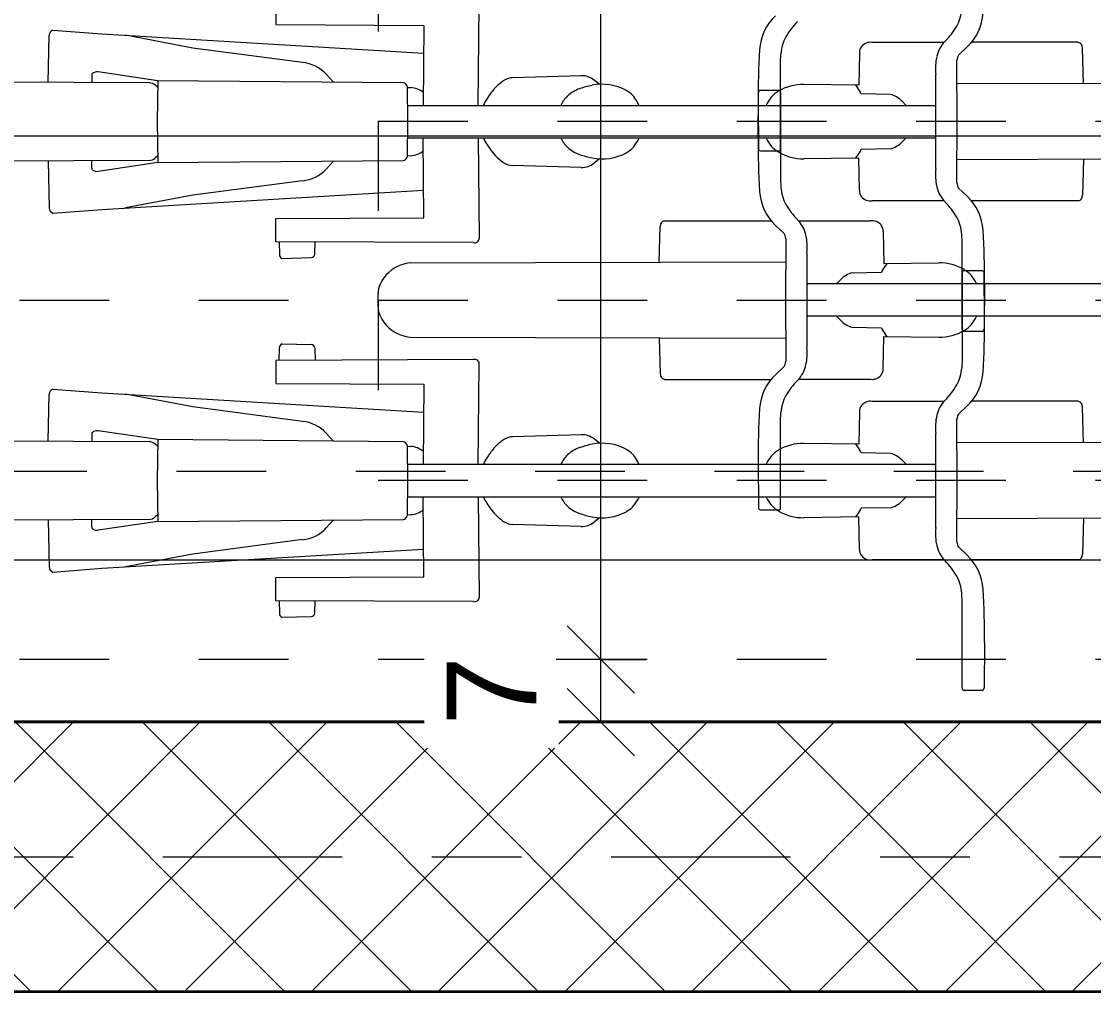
# Model space of a CAD drawing. Header units: metres. Extents: x -35.6 to 33, y -21.5 to 5.9.
# Drawn here: x 18.854 to 20.05, y -17.733 to -16.652 of the extents above; entities that cross this region are included whole.
import ezdxf

# ---------------------------------------------------------------- set-up
doc = ezdxf.new("R2010")
doc.units = ezdxf.units.M
for name, pattern in [('_Rasterlinie_', [0.375, 0.2, -0.05, 0.075, -0.05]), ('_Verdeckte Linien_', [0.15, 0.1, -0.05]), ('Gestrichelt', [0.1, 0.05, -0.05])]:
    doc.linetypes.add(name, pattern=pattern)
for name, color, linetype, lineweight in [('A-____-____-DIMS', 7, 'Continuous', 5), ('A-____-____-DIMS-50', 7, 'Continuous', 5), ('A-DETL-GENF-HDLN', 7, '_Verdeckte Linien_', 9), ('A-DETL-GENF-OTLN', 7, 'Continuous', 9), ('A-FLOR-____-OTLN', 7, 'Continuous', 9), ('A-WALL-____-MCUT', 7, 'Continuous', 35), ('A-WALL-____-PATT', 7, 'Continuous', 35), ('C-PRKG-____-OTLN', 7, 'Continuous', 9), ('S-GRID-____-OTLN', 7, 'Continuous', 5)]:
    doc.layers.add(name, color=color, linetype=linetype, lineweight=lineweight)
doc.layers.add('A-DETL-____-OTLN', color=5, linetype='Continuous', lineweight=9, true_color=0x0000ff)
doc.styles.add('Arial', font='arial.ttf', dxfattribs={"height": 0.1})
doc.dimstyles.new('SUB_Rohbau_fein', dxfattribs={"dimscale": 0.3048, "dimtxt": 0.102026, "dimasz": 0.246063, "dimexe": 0.164042, "dimexo": 0.0625, "dimgap": 0.123031, "dimtad": 1, "dimdec": 1, "dimlfac": 100, "dimrnd": 0.5, "dimdsep": 46, "dimtxsty": 'Arial', "dimblk1": 'OBLIQUE', "dimblk2": 'OBLIQUE', "dimsah": 1, "dimcen": 0.09, "dimazin": 0, "dimtfac": 1, "dimtdec": 4, "dimtix": 1, "dimtmove": 0, "dimatfit": 3, "dimfxl": 0.164042, "dimfxlon": 1, "dimtvp": 1, "dimtfill": 1, "dimtolj": 1, "dimtzin": 0, "dimarcsym": 2})
doc.dimstyles.new('SUB_Rohbau_fein_1', dxfattribs={"dimscale": 0.3048, "dimtxt": 0.102026, "dimasz": 0.246063, "dimexe": 0.164042, "dimexo": 0.0625, "dimgap": 0.123031, "dimtad": 1, "dimrnd": 0.005, "dimzin": 0, "dimdsep": 46, "dimtxsty": 'Arial', "dimblk1": 'OBLIQUE', "dimblk2": 'OBLIQUE', "dimsah": 1, "dimcen": 0.09, "dimazin": 0, "dimtfac": 1, "dimtdec": 4, "dimtix": 1, "dimtmove": 0, "dimatfit": 3, "dimfxl": 0.164042, "dimfxlon": 1, "dimtvp": 1, "dimtfill": 1, "dimtolj": 1, "dimtzin": 0, "dimarcsym": 2})

# ---------------------------------------------------------------- blocks, each defined once
blk = doc.blocks.new('Fahrradstellplatz - Fahrradstellplatz-23804100--01_UG_OK_FFB_AF_ru')
at = {"layer": 'A-DETL-GENF-HDLN', "color": 253, "true_color": 0x999999}
for p, q in [((0, 0), (0, -2)), ((0.4, 0), (0, 0)), ((0.4, 0), (0.4, -2)), ((0.8, 0), (0.4, 0)), ((0.4, 0), (0.4, -2)), ((2.8, 0), (2.8, -2)), ((2.8, 0), (2.8, -2)), ((3.2, 0), (3.2, -2))]:
    blk.add_line(p, q, dxfattribs=at)
at = {"layer": 'A-DETL-GENF-OTLN', "color": 253, "true_color": 0x999999}
for p, q in [((0.1931, 0), (0.2006, 0)), ((0.2006, 0), (0.2081, 0)), ((0.1593, -0.0357), (0.1581, -0.4548)), ((0.2419, -0.0357), (0.2431, -0.4548)), ((2.5593, -0.0357), (2.5581, -0.4548)), ((2.6419, -0.0357), (2.6431, -0.4548)), ((2.9593, -0.0357), (2.9581, -0.4548)), ((3.0419, -0.0357), (3.0431, -0.4548)), ((0.1122, -0.3193), (0.1122, -0.4382)), ((0.1585, -0.3133), (0.1186, -0.3144)), ((0.2427, -0.3133), (0.2826, -0.3144)), ((0.289, -0.3193), (0.289, -0.4382)), ((2.5122, -0.3193), (2.5122, -0.4382)), ((2.5585, -0.3133), (2.5186, -0.3144)), ((2.6427, -0.3133), (2.6826, -0.3144)), ((2.689, -0.3193), (2.689, -0.4382)), ((2.9122, -0.3193), (2.9122, -0.4382)), ((2.9585, -0.3133), (2.9186, -0.3144)), ((3.0427, -0.3133), (3.0826, -0.3144)), ((3.089, -0.3193), (3.089, -0.4382)), ((-0.0333, -0.4263), (-0.0333, -0.4463)), ((0.0202, -0.4238), (-0.0302, -0.4242)), ((0.3667, -0.4263), (0.3667, -0.4463)), ((0.4202, -0.4238), (0.3698, -0.4242)), ((0.381, -0.4238), (0.4314, -0.4242)), ((0.4345, -0.4263), (0.4345, -0.4463)), ((2.7667, -0.4263), (2.7667, -0.4463)), ((2.8202, -0.4238), (2.7698, -0.4242)), ((2.781, -0.4238), (2.8314, -0.4242)), ((2.8345, -0.4263), (2.8345, -0.4463)), ((3.181, -0.4238), (3.2314, -0.4242)), ((3.2345, -0.4263), (3.2345, -0.4463)), ((-0.0305, -0.4488), (0.0654, -0.4486)), ((0.0654, -0.4486), (0.0751, -0.4491)), ((0.1266, -0.4527), (0.1174, -0.443)), ((0.2746, -0.4527), (0.2838, -0.443)), ((0.3358, -0.4486), (0.3261, -0.4491)), ((0.4317, -0.4488), (0.3358, -0.4486)), ((0.3695, -0.4488), (0.4654, -0.4486)), ((0.4654, -0.4486), (0.4751, -0.4491)), ((2.5266, -0.4527), (2.5174, -0.443)), ((2.6746, -0.4527), (2.6838, -0.443)), ((2.7358, -0.4486), (2.7261, -0.4491)), ((2.8317, -0.4488), (2.7358, -0.4486)), ((2.7695, -0.4488), (2.8654, -0.4486)), ((2.8654, -0.4486), (2.8751, -0.4491)), ((2.9266, -0.4527), (2.9174, -0.443)), ((3.0746, -0.4527), (3.0838, -0.443)), ((3.1358, -0.4486), (3.1261, -0.4491)), ((3.2317, -0.4488), (3.1358, -0.4486)), ((0.1354, -0.4549), (0.2006, -0.4547)), ((0.2006, -0.4547), (0.2658, -0.4549)), ((2.5354, -0.4549), (2.6006, -0.4547)), ((2.6006, -0.4547), (2.6658, -0.4549)), ((2.9354, -0.4549), (3.0006, -0.4547)), ((3.0006, -0.4547), (3.0658, -0.4549)), ((0.1124, -0.469), (0.1124, -0.5492)), ((0.2006, -0.4779), (0.1482, -0.4781)), ((0.1825, -1.0675), (0.1825, -0.478)), ((0.253, -0.4781), (0.2006, -0.4779)), ((0.2187, -1.0675), (0.2187, -0.478)), ((0.2888, -0.469), (0.2888, -0.5492)), ((2.5124, -0.469), (2.5124, -0.5492)), ((2.6006, -0.4779), (2.5482, -0.4781)), ((2.5825, -1.0675), (2.5825, -0.478)), ((2.653, -0.4781), (2.6006, -0.4779)), ((2.6187, -1.0675), (2.6187, -0.478)), ((2.6888, -0.469), (2.6888, -0.5492)), ((2.9124, -0.469), (2.9124, -0.5492)), ((3.0006, -0.4779), (2.9482, -0.4781)), ((2.9825, -1.0675), (2.9825, -0.478)), ((3.053, -0.4781), (3.0006, -0.4779)), ((3.0187, -1.0675), (3.0187, -0.478)), ((3.0888, -0.469), (3.0888, -0.5492)), ((0.1825, -0.5111), (0.1776, -0.516)), ((0.2187, -0.5111), (0.2236, -0.516)), ((2.5825, -0.5111), (2.5776, -0.516)), ((2.6187, -0.5111), (2.6236, -0.516)), ((2.9825, -0.5111), (2.9776, -0.516)), ((3.0187, -0.5111), (3.0236, -0.516)), ((0.1703, -0.5287), (0.1697, -0.5614)), ((0.2309, -0.5287), (0.2315, -0.5614)), ((2.5703, -0.5287), (2.5697, -0.5614)), ((2.6309, -0.5287), (2.6315, -0.5614)), ((2.9703, -0.5287), (2.9697, -0.5614)), ((3.0309, -0.5287), (3.0315, -0.5614)), ((0.1242, -0.5633), (0.16, -0.564)), ((0.16, -0.564), (0.1592, -0.6253)), ((0.1599, -0.5677), (0.1626, -0.5655)), ((0.2413, -0.5677), (0.2386, -0.5655)), ((0.277, -0.5633), (0.2412, -0.564)), ((0.2412, -0.564), (0.242, -0.6253)), ((2.5242, -0.5633), (2.56, -0.564)), ((2.56, -0.564), (2.5592, -0.6253)), ((2.5599, -0.5677), (2.5626, -0.5655)), ((2.6413, -0.5677), (2.6386, -0.5655)), ((2.677, -0.5633), (2.6412, -0.564)), ((2.6412, -0.564), (2.642, -0.6253)), ((2.9242, -0.5633), (2.96, -0.564)), ((2.96, -0.564), (2.9592, -0.6253)), ((2.9599, -0.5677), (2.9626, -0.5655)), ((3.0413, -0.5677), (3.0386, -0.5655)), ((3.077, -0.5633), (3.0412, -0.564)), ((3.0412, -0.564), (3.042, -0.6253)), ((2.5825, -0.809), (2.5779, -0.8114)), ((2.6187, -0.809), (2.6233, -0.8114)), ((2.9825, -0.809), (2.9779, -0.8114)), ((3.0187, -0.809), (3.0233, -0.8114)), ((2.5591, -0.8532), (2.5542, -0.8592)), ((2.6421, -0.8532), (2.647, -0.8592)), ((2.9591, -0.8532), (2.9542, -0.8592)), ((3.0421, -0.8532), (3.047, -0.8592)), ((2.5495, -0.8735), (2.5517, -0.95)), ((2.6517, -0.8735), (2.6495, -0.95)), ((2.9495, -0.8735), (2.9517, -0.95)), ((3.0517, -0.8735), (3.0495, -0.95)), ((2.5825, -0.9883), (2.4707, -0.9872)), ((2.6187, -0.9883), (2.7305, -0.9872)), ((2.9825, -0.9883), (2.8707, -0.9872)), ((3.0187, -0.9883), (3.1305, -0.9872)), ((2.7354, -0.9937), (2.7345, -1.2142)), ((2.8658, -0.9937), (2.8667, -1.2142)), ((3.1354, -0.9937), (3.1345, -1.2142)), ((2.4925, -1.2142), (2.4933, -1.049)), ((2.4933, -1.049), (2.5825, -1.0497)), ((2.5028, -1.408), (2.5243, -1.0493)), ((2.7079, -1.049), (2.6187, -1.0497)), ((2.6984, -1.408), (2.6769, -1.0493)), ((2.7087, -1.2142), (2.7079, -1.049)), ((2.8925, -1.2142), (2.8933, -1.049)), ((2.8933, -1.049), (2.9825, -1.0497)), ((2.9028, -1.408), (2.9243, -1.0493)), ((3.1079, -1.049), (3.0187, -1.0497)), ((3.0984, -1.408), (3.0769, -1.0493)), ((3.1087, -1.2142), (3.1079, -1.049)), ((2.5624, -1.0675), (2.5627, -1.0634)), ((2.6387, -1.0675), (2.6385, -1.0634)), ((2.9624, -1.0675), (2.9627, -1.0634)), ((3.0387, -1.0675), (3.0385, -1.0634)), ((2.5573, -1.0716), (2.555, -1.3458)), ((2.5604, -1.0681), (2.5621, -1.0675)), ((2.5621, -1.0675), (2.6006, -1.0674)), ((2.6006, -1.0674), (2.6391, -1.0675)), ((2.6391, -1.0675), (2.6408, -1.0681)), ((2.6462, -1.3458), (2.6439, -1.0716)), ((2.9573, -1.0716), (2.955, -1.3458)), ((2.9604, -1.0681), (2.9621, -1.0675)), ((2.9621, -1.0675), (3.0006, -1.0674)), ((3.0006, -1.0674), (3.0391, -1.0675)), ((3.0391, -1.0675), (3.0408, -1.0681)), ((3.0462, -1.3458), (3.0439, -1.0716)), ((2.5567, -1.1498), (2.5478, -1.1579)), ((2.6445, -1.1498), (2.6534, -1.1579)), ((2.9567, -1.1498), (2.9478, -1.1579)), ((3.0445, -1.1498), (3.0534, -1.1579)), ((2.7483, -1.1705), (2.7347, -1.1702)), ((2.8529, -1.1705), (2.8665, -1.1702)), ((3.1483, -1.1705), (3.1347, -1.1702)), ((2.753, -1.2074), (2.7521, -1.1747)), ((2.8482, -1.2074), (2.8491, -1.1747)), ((3.153, -1.2074), (3.1521, -1.1747)), ((2.5347, -1.1845), (2.5186, -1.3065)), ((2.6664, -1.1845), (2.6826, -1.3065)), ((2.9347, -1.1845), (2.9186, -1.3065)), ((3.0664, -1.1845), (3.0826, -1.3065)), ((2.4667, -1.2142), (2.4925, -1.2142)), ((2.7345, -1.2142), (2.7087, -1.2142)), ((2.7345, -1.2102), (2.7489, -1.21)), ((2.8666, -1.2102), (2.8523, -1.21)), ((2.8667, -1.2142), (2.8925, -1.2142)), ((3.1345, -1.2142), (3.1087, -1.2142)), ((3.1345, -1.2102), (3.1489, -1.21)), ((2.5186, -1.3065), (2.5044, -1.3816)), ((2.6826, -1.3065), (2.6968, -1.3816)), ((2.9186, -1.3065), (2.9044, -1.3816)), ((3.0826, -1.3065), (3.0968, -1.3816)), ((2.555, -1.3458), (2.5452, -1.4123)), ((2.555, -1.3458), (2.6006, -1.3465)), ((2.5623, -1.3459), (2.56, -1.3486)), ((2.6006, -1.3465), (2.6462, -1.3458)), ((2.6389, -1.3459), (2.6411, -1.3486)), ((2.6462, -1.3458), (2.656, -1.4123)), ((2.955, -1.3458), (2.9452, -1.4123)), ((2.955, -1.3458), (3.0006, -1.3465)), ((2.9623, -1.3459), (2.96, -1.3486)), ((3.0006, -1.3465), (3.0462, -1.3458)), ((3.0389, -1.3459), (3.0411, -1.3486)), ((3.0462, -1.3458), (3.056, -1.4123)), ((2.5573, -1.3551), (2.5556, -1.7345)), ((2.6439, -1.3551), (2.6456, -1.7345)), ((2.9573, -1.3551), (2.9556, -1.7345)), ((3.0439, -1.3551), (3.0456, -1.7345)), ((2.4987, -1.4626), (2.5028, -1.408)), ((2.7025, -1.4626), (2.6984, -1.408)), ((2.8987, -1.4626), (2.9028, -1.408)), ((3.1025, -1.4626), (3.0984, -1.408)), ((2.5486, -1.4194), (2.557, -1.4194)), ((2.6526, -1.4194), (2.6442, -1.4194)), ((2.9486, -1.4194), (2.957, -1.4194)), ((3.0526, -1.4194), (3.0442, -1.4194)), ((2.5568, -1.4679), (2.5043, -1.4669)), ((2.6444, -1.4679), (2.6969, -1.4669)), ((2.9568, -1.4679), (2.9043, -1.4669)), ((3.0444, -1.4679), (3.0969, -1.4669))]:
    blk.add_line(p, q, dxfattribs=at)
for centre, radius, start, end in [((0.1931, -0.024), 0.024, 90.0116, 114.7042), ((0.2081, -0.024), 0.024, 65.2958, 89.9884), ((0.2003, -0.0396), 0.0412, 114.7042, 161.0529), ((0.2009, -0.0396), 0.0412, 18.9471, 65.2958), ((0.1997, -0.0394), 0.0406, 161.0529, 174.7358), ((0.2015, -0.0394), 0.0406, 5.2642, 18.9471), ((0.1188, -0.3212), 0.00683, 91.5986, 163.3195), ((0.2824, -0.3212), 0.00683, 16.6805, 88.4014), ((2.5188, -0.3212), 0.00683, 91.5986, 163.3195), ((2.6824, -0.3212), 0.00683, 16.6805, 88.4014), ((2.9188, -0.3212), 0.00683, 91.5986, 163.3195), ((3.0824, -0.3212), 0.00683, 16.6805, 88.4014), ((-0.0302, -0.4274), 0.00327, 90.4611, 160.3834), ((0.0251, -1.3361), 0.9124, 86.5727, 90.3077), ((0.0762, -0.482), 0.0567, 43.3751, 86.5727), ((0.325, -0.482), 0.0567, 93.4273, 136.6249), ((0.3761, -1.3361), 0.9124, 89.6923, 93.4273), ((0.3698, -0.4274), 0.00327, 90.4611, 160.3834), ((0.4251, -1.3361), 0.9124, 86.5727, 90.3077), ((0.4314, -0.4274), 0.00327, 19.6166, 89.5389), ((0.4762, -0.482), 0.0567, 43.3751, 86.5727), ((2.4762, -0.482), 0.0567, 43.3751, 86.5727), ((2.725, -0.482), 0.0567, 93.4273, 136.6249), ((2.7761, -1.3361), 0.9124, 89.6923, 93.4273), ((2.7698, -0.4274), 0.00327, 90.4611, 160.3834), ((2.8251, -1.3361), 0.9124, 86.5727, 90.3077), ((2.8314, -0.4274), 0.00327, 19.6166, 89.5389), ((2.8762, -0.482), 0.0567, 43.3751, 86.5727), ((3.125, -0.482), 0.0567, 93.4273, 136.6249), ((3.1761, -1.3361), 0.9124, 89.6923, 93.4273), ((3.2314, -0.4274), 0.00327, 19.6166, 89.5389), ((-0.0308, -0.4463), 0.00251, 180, 276.4127), ((0.073, -0.491), 0.0419, 59.8665, 87.1207), ((0.1353, -0.4364), 0.0186, 241.9395, 270.2136), ((0.2659, -0.4364), 0.0186, 269.7864, 298.0605), ((0.3282, -0.491), 0.0419, 92.8793, 120.1335), ((0.3692, -0.4463), 0.00251, 180, 276.4127), ((0.4319, -0.4463), 0.00251, 263.5873, 0), ((0.473, -0.491), 0.0419, 59.8665, 87.1207), ((2.473, -0.491), 0.0419, 59.8665, 87.1207), ((2.5353, -0.4364), 0.0186, 241.9395, 270.2136), ((2.6659, -0.4364), 0.0186, 269.7864, 298.0605), ((2.7282, -0.491), 0.0419, 92.8793, 120.1335), ((2.7692, -0.4463), 0.00251, 180, 276.4127), ((2.8319, -0.4463), 0.00251, 263.5873, 0), ((2.873, -0.491), 0.0419, 59.8665, 87.1207), ((2.9353, -0.4364), 0.0186, 241.9395, 270.2136), ((3.0659, -0.4364), 0.0186, 269.7864, 298.0605), ((3.1282, -0.491), 0.0419, 92.8793, 120.1335), ((3.2319, -0.4463), 0.00251, 263.5873, 0), ((0.0519, -0.5273), 0.0839, 45.1941, 59.8665), ((0.3493, -0.5273), 0.0839, 120.1335, 134.8059), ((0.4519, -0.5273), 0.0839, 45.1941, 59.8665), ((2.4519, -0.5273), 0.0839, 45.1941, 59.8665), ((2.7493, -0.5273), 0.0839, 120.1335, 134.8059), ((2.8519, -0.5273), 0.0839, 45.1941, 59.8665), ((3.1493, -0.5273), 0.0839, 120.1335, 134.8059), ((0.1355, -0.4431), 0.0347, 225.1941, 257.0778), ((0.1414, -0.4178), 0.0607, 257.0778, 276.4792), ((0.2598, -0.4178), 0.0607, 263.5208, 282.9222), ((0.2656, -0.4431), 0.0347, 282.9222, 314.8059), ((2.5355, -0.4431), 0.0347, 225.1941, 257.0778), ((2.5414, -0.4178), 0.0607, 257.0778, 276.4792), ((2.6598, -0.4178), 0.0607, 263.5208, 282.9222), ((2.6656, -0.4431), 0.0347, 282.9222, 314.8059), ((2.9355, -0.4431), 0.0347, 225.1941, 257.0778), ((2.9414, -0.4178), 0.0607, 257.0778, 276.4792), ((3.0598, -0.4178), 0.0607, 263.5208, 282.9222), ((3.0656, -0.4431), 0.0347, 282.9222, 314.8059), ((0.1968, -0.5354), 0.0273, 134.6459, 165.8184), ((0.2044, -0.5354), 0.0273, 14.1816, 45.3541), ((2.5968, -0.5354), 0.0273, 134.6459, 165.8184), ((2.6044, -0.5354), 0.0273, 14.1816, 45.3541), ((2.9968, -0.5354), 0.0273, 134.6459, 165.8184), ((3.0044, -0.5354), 0.0273, 14.1816, 45.3541), ((0.1247, -0.551), 0.0125, 171.6962, 231.7808), ((0.2765, -0.551), 0.0125, 308.2192, 8.3038), ((2.5247, -0.551), 0.0125, 171.6962, 231.7808), ((2.6765, -0.551), 0.0125, 308.2192, 8.3038), ((2.9247, -0.551), 0.0125, 171.6962, 231.7808), ((3.0765, -0.551), 0.0125, 308.2192, 8.3038), ((0.1241, -0.5518), 0.0115, 231.7808, 270.2009), ((0.177, -0.5825), 0.0223, 108.948, 130.1425), ((0.2242, -0.5825), 0.0223, 49.8575, 71.052), ((0.2771, -0.5518), 0.0115, 269.7991, 308.2192), ((2.5241, -0.5518), 0.0115, 231.7808, 270.2009), ((2.577, -0.5825), 0.0223, 108.948, 130.1425), ((2.6242, -0.5825), 0.0223, 49.8575, 71.052), ((2.6771, -0.5518), 0.0115, 269.7991, 308.2192), ((2.9241, -0.5518), 0.0115, 231.7808, 270.2009), ((2.977, -0.5825), 0.0223, 108.948, 130.1425), ((3.0242, -0.5825), 0.0223, 49.8575, 71.052), ((3.0771, -0.5518), 0.0115, 269.7991, 308.2192), ((0.2138, -0.626), 0.0546, 179.3091, 210.5226), ((0.1874, -0.626), 0.0546, 329.4774, 0.6909), ((2.6138, -0.626), 0.0546, 179.3091, 210.5226), ((2.5874, -0.626), 0.0546, 329.4774, 0.6909), ((3.0138, -0.626), 0.0546, 179.3091, 210.5226), ((2.9874, -0.626), 0.0546, 329.4774, 0.6909), ((0.1952, -0.6369), 0.033, 210.5226, 246.9607), ((0.206, -0.6369), 0.033, 293.0393, 329.4774), ((2.5952, -0.6369), 0.033, 210.5226, 246.9607), ((2.606, -0.6369), 0.033, 293.0393, 329.4774), ((2.9952, -0.6369), 0.033, 210.5226, 246.9607), ((3.006, -0.6369), 0.033, 293.0393, 329.4774), ((2.5914, -0.8372), 0.0291, 117.6438, 151.2706), ((2.6097, -0.8372), 0.0291, 28.7294, 62.3562), ((2.9914, -0.8372), 0.0291, 117.6438, 151.2706), ((3.0097, -0.8372), 0.0291, 28.7294, 62.3562), ((2.6151, -0.8501), 0.0561, 151.2706, 191.4914), ((2.5861, -0.8501), 0.0561, 348.5086, 28.7294), ((3.0151, -0.8501), 0.0561, 151.2706, 191.4914), ((2.9861, -0.8501), 0.0561, 348.5086, 28.7294), ((2.5712, -0.8728), 0.0217, 141.3143, 181.7839), ((2.63, -0.8728), 0.0217, 358.2161, 38.6857), ((2.9712, -0.8728), 0.0217, 141.3143, 181.7839), ((3.03, -0.8728), 0.0217, 358.2161, 38.6857), ((2.671, -0.8388), 0.1131, 191.4914, 198.8121), ((2.5302, -0.8388), 0.1131, 341.1879, 348.5086), ((3.071, -0.8388), 0.1131, 191.4914, 198.8121), ((2.9302, -0.8388), 0.1131, 341.1879, 348.5086), ((2.5986, -0.8634), 0.0367, 198.8121, 223.6761), ((2.6026, -0.8634), 0.0367, 316.3239, 341.1879), ((2.9986, -0.8634), 0.0367, 198.8121, 223.6761), ((3.0026, -0.8634), 0.0367, 316.3239, 341.1879), ((2.5961, -0.8658), 0.0333, 223.6761, 245.8489), ((2.6051, -0.8658), 0.0333, 294.1511, 316.3239), ((2.9961, -0.8658), 0.0333, 223.6761, 245.8489), ((3.0051, -0.8658), 0.0333, 294.1511, 316.3239), ((2.5693, -0.9495), 0.0176, 181.6619, 212.4932), ((2.6319, -0.9495), 0.0176, 327.5068, 358.3381), ((2.9693, -0.9495), 0.0176, 181.6619, 212.4932), ((3.0319, -0.9495), 0.0176, 327.5068, 358.3381), ((2.6028, -0.9281), 0.0574, 212.4932, 233.4981), ((2.5984, -0.9281), 0.0574, 306.5019, 327.5068), ((3.0028, -0.9281), 0.0574, 212.4932, 233.4981), ((2.9984, -0.9281), 0.0574, 306.5019, 327.5068), ((2.6288, -0.893), 0.1011, 233.4981, 242.7387), ((2.5724, -0.893), 0.1011, 297.2613, 306.5019), ((3.0288, -0.893), 0.1011, 233.4981, 242.7387), ((2.9724, -0.893), 0.1011, 297.2613, 306.5019), ((2.7305, -0.9923), 0.00508, 344.2179, 90.5532), ((2.8706, -0.9923), 0.00508, 89.4468, 195.7821), ((3.1305, -0.9923), 0.00508, 344.2179, 90.5532), ((2.5854, -1.0646), 0.0228, 138.7676, 176.9501), ((2.6158, -1.0646), 0.0228, 3.0499, 41.2324), ((2.9854, -1.0646), 0.0228, 138.7676, 176.9501), ((3.0158, -1.0646), 0.0228, 3.0499, 41.2324), ((2.562, -1.0727), 0.00483, 109.8743, 166.7404), ((2.6392, -1.0727), 0.00483, 13.2596, 70.1257), ((2.962, -1.0727), 0.00483, 109.8743, 166.7404), ((3.0392, -1.0727), 0.00483, 13.2596, 70.1257), ((2.5758, -1.1882), 0.0413, 132.7557, 174.7793), ((2.6254, -1.1882), 0.0413, 5.2207, 47.2443), ((2.9758, -1.1882), 0.0413, 132.7557, 174.7793), ((3.0254, -1.1882), 0.0413, 5.2207, 47.2443), ((2.7477, -1.1749), 0.00438, 1.6744, 81.5061), ((2.8535, -1.1749), 0.00438, 98.4939, 178.3256), ((3.1477, -1.1749), 0.00438, 1.6744, 81.5061), ((2.7488, -1.2054), 0.00464, 270.4692, 334.4859), ((2.8524, -1.2054), 0.00464, 205.5141, 269.5308), ((3.1488, -1.2054), 0.00464, 270.4692, 334.4859), ((2.5689, -1.3562), 0.0117, 139.6093, 174.8866), ((2.6323, -1.3562), 0.0117, 5.1134, 40.3907), ((2.9689, -1.3562), 0.0117, 139.6093, 174.8866), ((3.0323, -1.3562), 0.0117, 5.1134, 40.3907), ((2.5532, -1.4134), 0.00806, 171.6319, 220.4805), ((2.5486, -1.4174), 0.00199, 220.4805, 270.7837), ((2.6526, -1.4174), 0.00199, 269.2163, 319.5195), ((2.648, -1.4134), 0.00806, 319.5195, 8.3681), ((2.9532, -1.4134), 0.00806, 171.6319, 220.4805), ((2.9486, -1.4174), 0.00199, 220.4805, 270.7837), ((3.0526, -1.4174), 0.00199, 269.2163, 319.5195), ((3.048, -1.4134), 0.00806, 319.5195, 8.3681), ((2.5045, -1.4608), 0.00606, 196.7999, 268.9063), ((2.6967, -1.4608), 0.00606, 271.0937, 343.2001), ((2.9045, -1.4608), 0.00606, 196.7999, 268.9063), ((3.0967, -1.4608), 0.00606, 271.0937, 343.2001)]:
    blk.add_arc(centre, radius, start, end, dxfattribs=at)
blk = doc.blocks.new('DIMBLOCK236--01_UG_OK_FFB_AF_ru')
at = {"layer": 'A-____-____-DIMS-50'}
for p, q in [((-15.848, -16.7799), (-15.848, -16.7299)), ((25.382, -16.7799), (25.382, -16.7299)), ((-15.848, -16.7799), (-15.8105, -16.7424)), ((25.382, -16.7799), (25.4195, -16.7424)), ((-15.848, -16.7799), (-15.8855, -16.8174)), ((-15.848, -16.7799), (25.382, -16.7799)), ((-15.848, -16.7799), (-15.848, -16.8299)), ((25.382, -16.7799), (25.3445, -16.8174)), ((25.382, -16.7799), (25.382, -16.8299))]:
    blk.add_line(p, q, dxfattribs=at)
at = {"layer": 'A-____-____-DIMS-50', "color": 0, "insert": (4.5925, -16.6079), "char_height": 0.1, "width": 0.418697, "attachment_point": 1, "line_spacing_factor": 0.941778, "style": 'Arial', "bg_fill": 3, "box_fill_scale": 1.25, "bg_fill_color": 256, "bg_fill_true_color": 13158600, "bg_fill_transparency": 0}
blk.add_mtext('41.23', dxfattribs=at)
blk = doc.blocks.new('_Oblique')
at = {"color": 0, "linetype": 'ByBlock', "lineweight": -2}
blk.add_line((-0.5, -0.5), (0.5, 0.5), dxfattribs=at)
blk = doc.blocks.new('DIMBLOCK248--01_UG_OK_FFB_AF_ru')
at = {"layer": 'A-____-____-DIMS-50'}
for p, q in [((19.5005, -17.3634), (19.463, -17.3259)), ((19.5005, -17.3634), (19.4505, -17.3634)), ((19.5005, -17.4334), (19.5005, -17.3634)), ((19.5005, -17.3634), (19.538, -17.4009)), ((19.5005, -17.3634), (19.5505, -17.3634)), ((19.5005, -17.4334), (19.463, -17.3959)), ((19.5005, -17.4334), (19.4505, -17.4334)), ((19.5005, -17.4334), (19.538, -17.4709)), ((19.5005, -17.4334), (19.5505, -17.4334))]:
    blk.add_line(p, q, dxfattribs=at)
at = {"layer": 'A-____-____-DIMS-50', "color": 0, "insert": (19.3285, -17.4372), "char_height": 0.1, "width": 0.093044, "attachment_point": 1, "rotation": 90, "line_spacing_factor": 0.941778, "style": 'Arial', "bg_fill": 3, "box_fill_scale": 1.25, "bg_fill_color": 256, "bg_fill_true_color": 13158600, "bg_fill_transparency": 0}
blk.add_mtext('7', dxfattribs=at)
blk = doc.blocks.new('DIMBLOCK249--01_UG_OK_FFB_AF_ru')
at = {"layer": 'A-____-____-DIMS-50'}
for p, q in [((19.5005, -14.1634), (19.463, -14.1259)), ((19.5005, -14.1634), (19.4505, -14.1634)), ((19.5005, -17.3634), (19.5005, -14.1634)), ((19.5005, -14.1634), (19.538, -14.2009)), ((19.5005, -14.1634), (19.5505, -14.1634)), ((19.5005, -17.3634), (19.463, -17.3259)), ((19.5005, -17.3634), (19.4505, -17.3634)), ((19.5005, -17.3634), (19.538, -17.4009)), ((19.5005, -17.3634), (19.5505, -17.3634))]:
    blk.add_line(p, q, dxfattribs=at)
at = {"layer": 'A-____-____-DIMS-50', "color": 0, "insert": (19.3285, -15.8991), "char_height": 0.1, "width": 0.325653, "attachment_point": 1, "rotation": 90, "line_spacing_factor": 0.941778, "style": 'Arial', "bg_fill": 3, "box_fill_scale": 1.25, "bg_fill_color": 256, "bg_fill_true_color": 13158600, "bg_fill_transparency": 0}
blk.add_mtext('3.20', dxfattribs=at)

msp = doc.modelspace()

# ---------------------------------------------------------------- hatches: boundary and pattern name
at = {"layer": 'A-WALL-____-PATT', "lineweight": 9}
h = msp.add_hatch(dxfattribs=at)
h.set_pattern_fill('FP_1', color=256, style=0, pattern_type=2)
h.set_pattern_definition([(45, (0, 0), (-0.07071068, 0.07071068), []), (135, (0, 0), (-0.07071068, -0.07071068), [])])
h.paths.add_polyline_path([(25.452, -17.7334), (25.452, -17.4334), (-33.7089, -17.4334), (-33.7089, -17.7334), (16.203, -17.7334)])

# ---------------------------------------------------------------- linework, layer by layer
at = {"layer": 'A-DETL-____-OTLN', "color": 7, "linetype": 'Gestrichelt'}
msp.add_line((14.027, -17.1534), (25.452, -17.1534), dxfattribs=at)
at = {"layer": 'A-FLOR-____-OTLN'}
for p, q in [((14.027, -17.2523), (25.452, -17.2523)), ((14.047, -17.4316), (25.452, -17.4316)), ((25.452, -17.4322), (14.047, -17.4322))]:
    msp.add_line(p, q, dxfattribs=at)
at = {"layer": 'A-WALL-____-MCUT'}
for p, q in [((25.452, -17.4334), (12.992, -17.4334)), ((-33.7089, -17.7334), (25.752, -17.7334))]:
    msp.add_line(p, q, dxfattribs=at)
at = {"layer": 'S-GRID-____-OTLN', "color": 8, "linetype": '_Rasterlinie_', "true_color": 0x808080}
msp.add_line((-34.988, -17.5834), (27.9515, -17.5834), dxfattribs=at)

# ---------------------------------------------------------------- block references
at = {"layer": 'C-PRKG-____-OTLN', "color": 253, "true_color": 0x999999}
for p, rotation in [((19.252, -17.1634), 90.00000000000092), ((20.352, -14.1634), 270.0000000000003)]:
    msp.add_blockref('Fahrradstellplatz - Fahrradstellplatz-23804100--01_UG_OK_FFB_AF_ru', p, dxfattribs=dict(at, rotation=rotation))

# ---------------------------------------------------------------- next in the draw order: dimensions: what is measured, and where the dimension line sits
at = {"layer": 'A-____-____-DIMS'}
dim = msp.add_linear_dim(base=(25.382, -16.7799), p1=(-15.848, -16.7299), p2=(25.382, -16.7299), dimstyle='SUB_Rohbau_fein_1', override={"dimpost": '<>', "dimfxl": 41.23}, dxfattribs=at)
dim.commit()
dim.dimension.update_dxf_attribs({"geometry": 'DIMBLOCK236--01_UG_OK_FFB_AF_ru', "text_midpoint": (4.767, -16.6913)})
dim = msp.add_linear_dim(base=(19.5005, -17.3634), p1=(19.4505, -17.4334), p2=(19.4505, -17.3634), angle=90, dimstyle='SUB_Rohbau_fein', override={"dimpost": '<>', "dimfxl": 0.07}, dxfattribs=at)
dim.commit()
dim.dimension.update_dxf_attribs({"geometry": 'DIMBLOCK248--01_UG_OK_FFB_AF_ru', "text_midpoint": (19.413, -17.3984)})

# ---------------------------------------------------------------- next in the draw order: dimensions: what is measured, and where the dimension line sits
dim = msp.add_linear_dim(base=(19.5005, -14.1634), p1=(19.4505, -17.3634), p2=(19.4505, -14.1634), angle=90, dimstyle='SUB_Rohbau_fein_1', override={"dimpost": '<>', "dimfxl": 3.2}, dxfattribs=at)
dim.commit()
dim.dimension.update_dxf_attribs({"geometry": 'DIMBLOCK249--01_UG_OK_FFB_AF_ru', "text_midpoint": (19.4119, -15.7634)})

doc.saveas('drawing.dxf')
